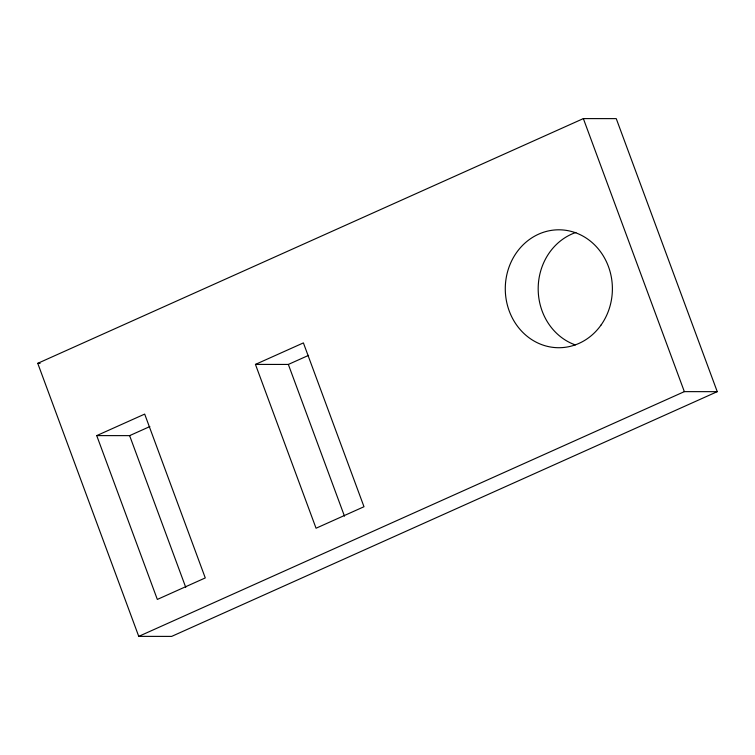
<?xml version="1.0" encoding="UTF-8"?>
<svg xmlns="http://www.w3.org/2000/svg" width="755" height="755" viewBox="0 0 755 755"><rect width="100%" height="100%" fill="white"/><g stroke="black" fill="none" stroke-linecap="round" stroke-linejoin="round"><path stroke-width="1.13" d="M37.75 363.334L583.351 118.601L616.25 118.629L717.25 391.666L171.649 636.399L138.75 636.371L37.75 363.334L40.1 363.334M96.725 435.607L144.677 414.099L205.275 577.924L157.333 599.432L96.725 435.607L129.624 435.635L149.868 426.556M255.445 364.41L303.397 342.902L363.995 506.728L316.052 528.236L255.445 364.41L288.344 364.439L308.587 355.36M138.75 636.371L684.351 391.637L717.25 391.666M583.351 118.601L684.351 391.637M288.344 364.439L344.478 516.165M129.624 435.635L185.749 587.362M575.319 344.922A58.965 53.558 -90 0 1 538.183 288.448A58.965 53.558 -90 0 1 575.923 232.455M601.131 324.933A58.965 53.558 -90 0 0 566.146 230.351A58.965 53.558 -90 0 0 509.238 311.013A58.965 53.558 -90 0 0 601.131 324.933"/></g></svg>
